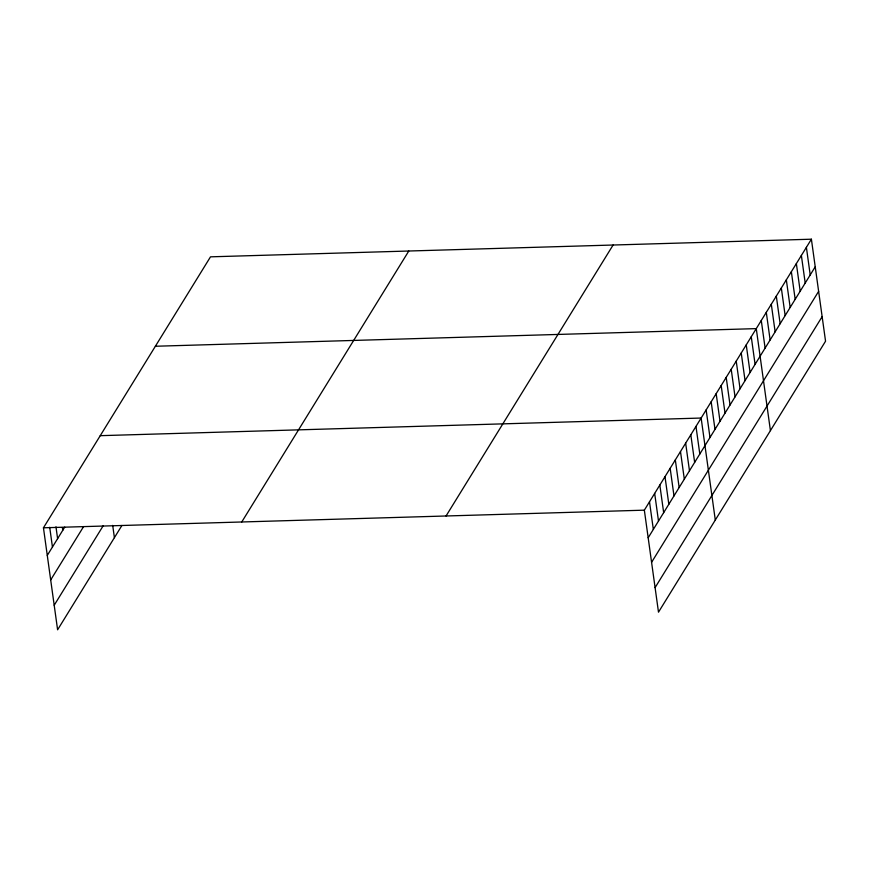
<?xml version="1.0" encoding="UTF-8"?>
<svg xmlns="http://www.w3.org/2000/svg" width="869" height="869" viewBox="0 0 869 869"><rect width="100%" height="100%" fill="white"/><g stroke="black" fill="none" stroke-linecap="round" stroke-linejoin="round"><path stroke-width="1.3" d="M121.921 525.473L57.604 629.797L43.45 527.798L210.504 256.833L811.396 239.203L825.55 341.202L658.496 612.167L644.342 510.168L811.396 239.203M47.284 555.4L64.708 527.135M50.684 579.949L83.609 526.56M54.193 605.248L103.248 525.68M241.745 521.987L408.799 251.011M446.047 515.99L613.101 245.015M648.176 537.77L815.231 266.805M651.576 562.319L818.631 291.354M655.085 587.618L822.139 316.653M155.377 346.253L756.269 328.623L770.423 430.622M100.25 435.673L701.142 418.043L715.296 520.042M43.45 527.798L644.342 510.168M806.389 247.328L810.212 274.93M801.37 255.453L805.205 283.055M796.362 263.589L800.186 291.191M791.355 271.715L795.178 299.316M786.336 279.851L790.171 307.441M781.329 287.976L785.152 315.577M776.31 296.101L780.145 323.702M771.303 304.237L775.137 331.828M766.295 312.362L770.119 339.964M761.277 320.487L765.111 348.089M751.261 336.748L755.085 364.35M746.243 344.884L750.077 372.475M741.235 353.01L745.059 380.611M736.228 361.135L740.051 388.736M731.209 369.271L735.044 396.861M726.202 377.396L730.025 404.997M721.183 385.521L725.018 413.123M716.175 393.657L720.01 421.248M711.168 401.782L714.991 429.384M706.149 409.907L709.984 437.509M695.982 426.418L699.806 454.02M690.812 434.793L694.646 462.395M685.652 443.168L689.475 470.77M680.492 451.543L684.316 479.145M675.322 459.918L679.156 487.52M670.162 468.293L673.986 495.895M665.002 476.668L668.826 504.27M659.832 485.043L663.666 512.645M654.672 493.418L658.496 521.02M649.501 501.793L653.336 529.395M112.698 525.397L114.404 537.672M62.405 527.646L62.774 530.275M55.964 526.82L57.604 538.65M49.707 527.309L52.444 547.025"/></g></svg>
